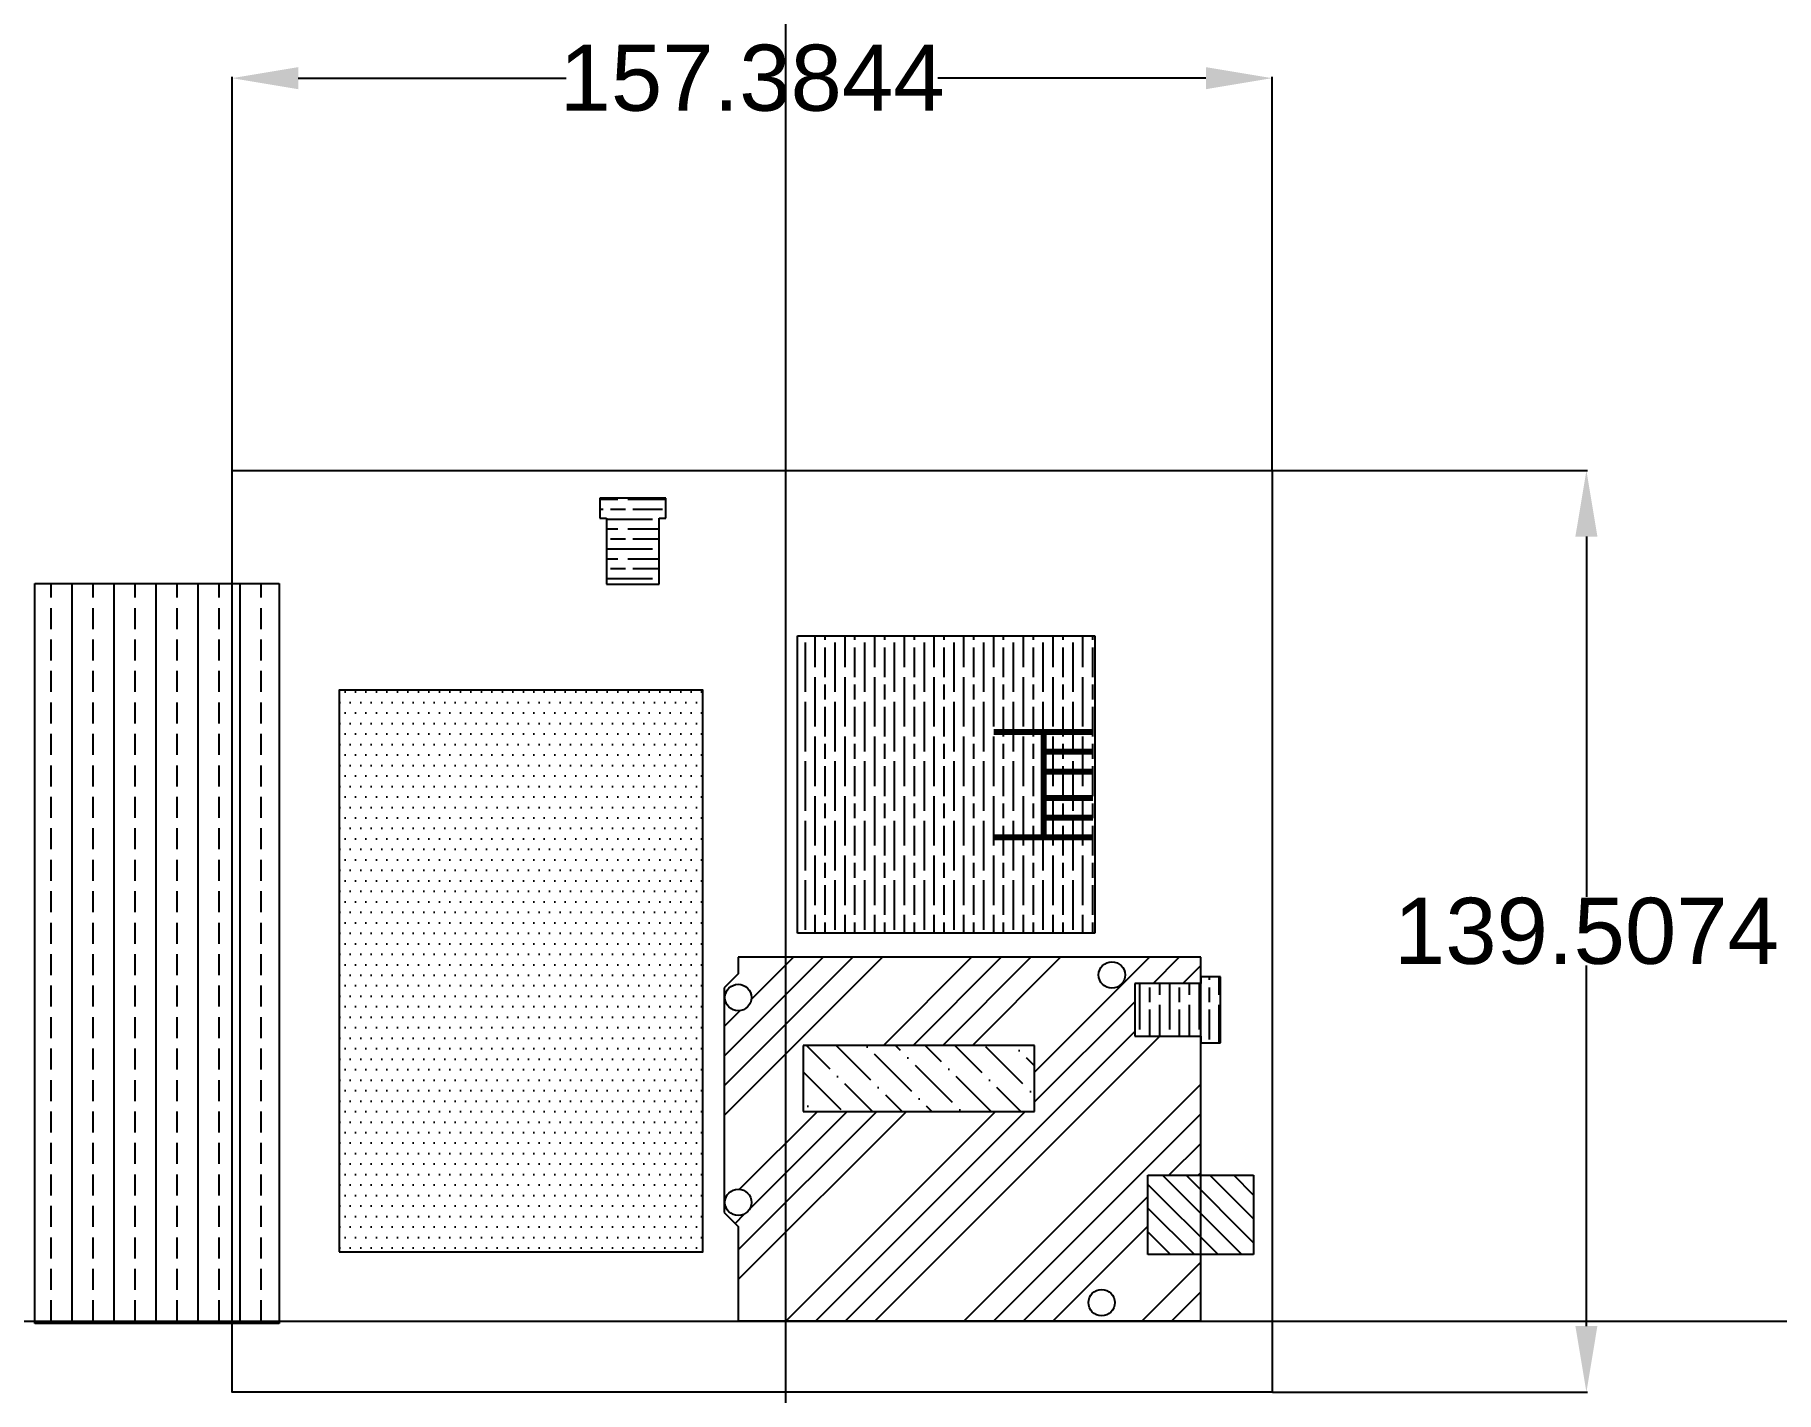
# Model space of a CAD drawing. Header units: millimetres. Extents: x -4185 to 150, y -2972 to 195.
# Drawn here: x -113.6 to 149.9, y -10.7 to 194.7 of the extents above; entities outside this region: 1.
import ezdxf

# ---------------------------------------------------------------- set-up
doc = ezdxf.new("R2010")
doc.units = ezdxf.units.MM
doc.styles.get("Standard").update_dxf_attribs({"font": 'arial.ttf'})
doc.dimstyles.get("Standard").update_dxf_attribs({"dimtxt": 10, "dimasz": 10, "dimexe": 0.18, "dimexo": 0.0625, "dimgap": 0.09, "dimtad": 0, "dimtih": 1, "dimtoh": 1, "dimdec": 4, "dimzin": 0, "dimdsep": 46, "dimtxsty": 'Standard', "dimcen": 2, "dimadec": 0, "dimazin": 0, "dimtfac": 1, "dimtdec": 4, "dimtofl": 0, "dimtmove": 0, "dimatfit": 3, "dimfxl": 1, "dimtolj": 1, "dimtzin": 0, "dimarcsym": 0})

# ---------------------------------------------------------------- blocks, each defined once
blk = doc.blocks.new('*D8')
at = {"color": 0, "lineweight": -2, "transparency": 16777216}
for p, q in [((-83.76, 128.84), (-83.76, 188.33)), ((-73.76, 188.15), (-33.2, 188.15)), ((63.62, 188.15), (23.06, 188.15)), ((73.62, 128.84), (73.62, 188.33))]:
    blk.add_line(p, q, dxfattribs=at)
at = {"color": 0, "lineweight": 90, "transparency": 16777216}
for points in [[(-73.76, 189.82), (-73.76, 186.48), (-83.76, 188.15)], [(63.62, 189.82), (63.62, 186.48), (73.62, 188.15)]]:
    blk.add_solid(points, dxfattribs=at)
at = {"layer": 'Defpoints', "color": 0, "lineweight": 90, "transparency": 16777216}
for p in [(73.62, 188.15), (-83.76, 128.78), (73.62, 128.78)]:
    blk.add_point(p, dxfattribs=at)
at = {"color": 0, "lineweight": 90, "transparency": 16777216, "insert": (-5.07, 188.15), "char_height": 10, "attachment_point": 5}
blk.add_mtext('\\A1;157.3844', dxfattribs=at)
blk = doc.blocks.new('*D9')
at = {"color": 0, "lineweight": -2, "transparency": 16777216}
for p, q in [((73.68, 128.78), (121.38, 128.78)), ((121.2, 118.78), (121.2, 64.22)), ((121.2, -0.73), (121.2, 53.83)), ((73.68, -10.73), (121.38, -10.73))]:
    blk.add_line(p, q, dxfattribs=at)
at = {"color": 0, "lineweight": 90, "transparency": 16777216}
for points in [[(119.53, 118.78), (122.86, 118.78), (121.2, 128.78)], [(119.53, -0.73), (122.86, -0.73), (121.2, -10.73)]]:
    blk.add_solid(points, dxfattribs=at)
at = {"layer": 'Defpoints', "color": 0, "lineweight": 90, "transparency": 16777216}
for p in [(73.62, 128.78), (73.62, -10.73), (121.2, -10.73)]:
    blk.add_point(p, dxfattribs=at)
at = {"color": 0, "lineweight": 90, "transparency": 16777216, "insert": (121.2, 59.03), "char_height": 10, "attachment_point": 5}
blk.add_mtext('\\A1;139.5074', dxfattribs=at)

msp = doc.modelspace()

# ---------------------------------------------------------------- hatches: boundary and pattern name
at = {"true_color": 0x000000, "transparency": 33554687}
h = msp.add_hatch(dxfattribs=at)
h.set_pattern_fill('GOST_WOOD', color=18, scale=0.75, angle=450)
h.set_pattern_definition([(180, (42.8743, 35.872), (2e-15, 4.5), [7.5, -1.5]), (180, (44.3743, 37.372), (2e-15, 4.5), [4.5, -1.125, 2.25, -1.125]), (180, (46.6243, 38.872), (2e-15, 4.5), [7.5, -1.5])])
h.paths.add_polyline_path([(-19.1102, 121.57544), (-18.1102, 121.57544), (-18.1102, 124.57544), (-28.1102, 124.57544), (-28.1102, 121.57544), (-27.1102, 121.57544), (-27.1102, 111.57544), (-19.1102, 111.57544)])
at = {"true_color": 0x22346e, "transparency": 33554687}
h = msp.add_hatch(dxfattribs=at)
h.set_pattern_fill('BRASS', color=159, angle=90)
h.paths.add_polyline_path([(-83.76216, 111.66098), (-113.61769, 111.66098), (-113.61769, 0), (-83.76216, 0)])
h.paths.add_polyline_path([(-76.61769, 111.66098), (-83.76216, 111.66098), (-83.76216, 0), (-76.61769, 0)])
at = {"true_color": 0xf7f281, "transparency": 33554687}
h = msp.add_hatch(dxfattribs=at)
h.set_pattern_fill('GOST_WOOD', color=51, scale=0.75)
h.paths.add_polyline_path([(46.78047, 103.73599), (1.78047, 103.73599), (1.78047, 58.73599), (46.78047, 58.73599), (46.78047, 71.23599), (39.28047, 71.23599), (39.28047, 87.23599), (46.78047, 87.23599)])
h.paths.add_polyline_path([(46.78047, 81.23599), (39.28047, 81.23599), (39.28047, 77.23599), (46.78047, 77.23599)], flags=17)
h.paths.add_polyline_path([(46.78047, 84.23599), (39.28047, 84.23599), (39.28047, 81.23599), (46.78047, 81.23599)], flags=17)
h.paths.add_polyline_path([(46.78047, 87.23599), (39.28047, 87.23599), (39.28047, 84.23599), (46.78047, 84.23599)], flags=17)
h.paths.add_polyline_path([(46.78047, 77.23599), (39.28047, 77.23599), (39.28047, 74.23599), (46.78047, 74.23599)], flags=17)
h.paths.add_polyline_path([(46.78047, 74.23599), (39.28047, 74.23599), (39.28047, 71.23599), (46.78047, 71.23599)], flags=17)
at = {"true_color": 0xffffff, "transparency": 33554687}
h = msp.add_hatch(dxfattribs=at)
h.set_pattern_fill('DOTS')
h.paths.add_polyline_path([(-12.54141, 95.50465), (-67.54141, 95.50465), (-67.54141, 10.50465), (-12.54141, 10.50465)])
h = msp.add_hatch(dxfattribs=at)
h.set_pattern_fill('ANSI34')
h.paths.add_polyline_path([(54.8326, 22.09328), (62.8326, 22.09328), (62.8326, 43.14802), (52.8326, 43.14802), (52.8326, 51.14802), (62.8326, 51.14802), (62.8326, 55.09328), (0, 55.09328), (0, 0.09328), (62.8326, 0.09328), (62.8326, 10.09328), (54.8326, 10.09328)])
h.paths.add_polyline_path([(2.68411, 31.75593), (2.68411, 41.75593), (37.68411, 41.75593), (37.68411, 31.75593)], flags=16)
h.paths.add_polyline_path([(49.8326, 2.81964, -1), (45.8326, 2.81964, -1)], flags=16)
h.paths.add_polyline_path([(47.3816, 52.41898, -1), (51.3816, 52.41898, -1)], flags=16)
h.paths.add_polyline_path([(0, 55.09328), (-7.1674, 55.09328), (-7.1674, 52.59328), (-9.28872, 50.47196), (-9.1674, 49.00168, -1), (-5.1674, 49.00168, -1), (-9.1674, 49.00168), (-9.16738, 18.00922, -0.998136984), (-5.1674, 18.00176, -1), (-9.1674, 18.00176), (-9.28872, 16.47196), (-7.1674, 14.35064), (-7.1674, 0.09328), (0, 0.09328)])
at = {"true_color": 0x000000, "transparency": 33554687}
h = msp.add_hatch(dxfattribs=at)
h.set_pattern_fill('GOST_WOOD', color=18, scale=0.75)
h.set_pattern_definition([(90, (-22.871, -18.8365), (4.5, -3e-16), [7.5, -1.5]), (90, (-21.371, -20.3365), (4.5, -3e-16), [4.5, -1.125, 2.25, -1.125]), (90, (-19.871, -22.5865), (4.5, -3e-16), [7.5, -1.5])])
h.paths.add_polyline_path([(62.8326, 43.14802), (62.8326, 42.14802), (65.8326, 42.14802), (65.8326, 52.14802), (62.8326, 52.14802), (62.8326, 51.14802), (52.8326, 51.14802), (52.8326, 43.14802)])
h = msp.add_hatch(dxfattribs=at)
h.set_pattern_fill('ANSI36', color=18, angle=90)
h.paths.add_polyline_path([(37.68411, 41.75593), (2.68411, 41.75593), (2.68411, 31.75593), (37.68411, 31.75593)])
at = {"true_color": 0x636466, "transparency": 33554687}
h = msp.add_hatch(dxfattribs=at)
h.set_pattern_fill('ANSI31', color=251, scale=0.8, angle=90)
h.set_pattern_definition([(135, (-7.1674, 0.0933), (-1.79605, -1.79605), [])])
h.paths.add_polyline_path([(62.8326, 22.09328), (54.8326, 22.09328), (54.8326, 10.09328), (62.8326, 10.09328)])
h.paths.add_polyline_path([(70.8326, 22.09328), (62.8326, 22.09328), (62.8326, 10.09328), (70.8326, 10.09328)])

# ---------------------------------------------------------------- linework, layer by layer
for p, q in [((-18.1102, 124.57544), (-28.1102, 124.57544)), ((-28.1102, 124.57544), (-28.1102, 121.57544)), ((-18.1102, 121.57544), (-18.1102, 124.57544)), ((-28.1102, 121.57544), (-27.1102, 121.57544)), ((-27.1102, 121.57544), (-27.1102, 111.57544)), ((-19.1102, 111.57544), (-19.1102, 121.57544)), ((-19.1102, 121.57544), (-18.1102, 121.57544)), ((-113.61769, -0.33902), (-113.61769, 111.66098)), ((-113.61769, 111.66098), (-76.61769, 111.66098)), ((-76.61769, 111.66098), (-76.61769, -0.33902)), ((-27.1102, 111.57544), (-19.1102, 111.57544)), ((1.78047, 103.73599), (46.78047, 103.73599)), ((1.78047, 58.73599), (1.78047, 103.73599)), ((46.78047, 103.73599), (46.78047, 58.73599)), ((46.78047, 58.73599), (1.78047, 58.73599)), ((62.8326, 55.09328), (-7.1674, 55.09328)), ((-7.1674, 55.09328), (-7.1674, 52.59328)), ((62.8326, 0.09328), (62.8326, 55.09328)), ((-7.1674, 52.59328), (-9.28872, 50.47196)), ((-9.28872, 50.47196), (-9.28872, 16.47196)), ((62.8326, 51.14802), (52.8326, 51.14802)), ((52.8326, 51.14802), (52.8326, 43.14802)), ((65.8326, 52.14802), (62.8326, 52.14802)), ((62.8326, 52.14802), (62.8326, 51.14802)), ((65.8326, 42.14802), (65.8326, 52.14802)), ((52.8326, 43.14802), (62.8326, 43.14802)), ((62.8326, 43.14802), (62.8326, 42.14802)), ((37.68411, 41.75593), (2.68411, 41.75593)), ((2.68411, 41.75593), (2.68411, 31.75593)), ((37.68411, 31.75593), (37.68411, 41.75593)), ((62.8326, 42.14802), (65.8326, 42.14802)), ((2.68411, 31.75593), (37.68411, 31.75593)), ((54.8326, 22.09328), (70.8326, 22.09328)), ((54.8326, 10.09328), (54.8326, 22.09328)), ((70.8326, 22.09328), (70.8326, 10.09328)), ((-9.28872, 16.47196), (-7.1674, 14.35064)), ((-7.1674, 14.35064), (-7.1674, 0.09328)), ((70.8326, 10.09328), (54.8326, 10.09328)), ((-7.1674, 0.09328), (62.8326, 0.09328)), ((-76.61769, -0.33902), (-113.61769, -0.33902)), ((-4185.02986, -2971.8437), (-4178.02986, -2971.8437))]:
    msp.add_line(p, q)
at = {"color": 18, "linetype": 'Continuous', "lineweight": 80, "true_color": 0x000000}
for p, q in [((31.51697, 89.23598), (46.51697, 89.23598)), ((31.51709, 89.23599), (46.51709, 89.23599)), ((31.51709, 89.23599), (46.51709, 89.23599)), ((31.51709, 89.23599), (46.51709, 89.23599)), ((31.51709, 89.23599), (46.51709, 89.23599)), ((31.51709, 89.23599), (46.51709, 89.23599)), ((31.51709, 89.23599), (46.51709, 89.23599)), ((31.51709, 89.23599), (46.51709, 89.23599)), ((31.51709, 89.23599), (46.51709, 89.23599)), ((31.51721, 89.23599), (46.51721, 89.23599)), ((31.51733, 89.23599), (46.51733, 89.23599)), ((39.01697, 89.23598), (39.01697, 73.23598)), ((39.01709, 89.23599), (39.01709, 73.23599)), ((39.01709, 89.23599), (39.01709, 73.23599)), ((39.01709, 89.23599), (39.01709, 73.23599)), ((39.01709, 89.23599), (39.01709, 73.23599)), ((39.01709, 89.23599), (39.01709, 73.23599)), ((39.01709, 89.23599), (39.01709, 73.23599)), ((39.01709, 89.23599), (39.01709, 73.23599)), ((39.01709, 89.23599), (39.01709, 73.23599)), ((39.01721, 89.23599), (39.01721, 73.23599)), ((39.01733, 89.23599), (39.01733, 73.23599)), ((39.01697, 86.23598), (46.51697, 86.23598)), ((39.01709, 86.23599), (46.51709, 86.23599)), ((39.01709, 86.23599), (46.51709, 86.23599)), ((39.01709, 86.23599), (46.51709, 86.23599)), ((39.01709, 86.23599), (46.51709, 86.23599)), ((39.01709, 86.23599), (46.51709, 86.23599)), ((39.01709, 86.23599), (46.51709, 86.23599)), ((39.01709, 86.23599), (46.51709, 86.23599)), ((39.01709, 86.23599), (46.51709, 86.23599)), ((39.01721, 86.23599), (46.51721, 86.23599)), ((39.01733, 86.23599), (46.51733, 86.23599)), ((39.01697, 83.23598), (46.51697, 83.23598)), ((39.01709, 83.23599), (46.51709, 83.23599)), ((39.01709, 83.23599), (46.51709, 83.23599)), ((39.01709, 83.23599), (46.51709, 83.23599)), ((39.01709, 83.23599), (46.51709, 83.23599)), ((39.01709, 83.23599), (46.51709, 83.23599)), ((39.01709, 83.23599), (46.51709, 83.23599)), ((39.01709, 83.23599), (46.51709, 83.23599)), ((39.01709, 83.23599), (46.51709, 83.23599)), ((39.01721, 83.23599), (46.51721, 83.23599)), ((39.01733, 83.23599), (46.51733, 83.23599)), ((39.01697, 79.23598), (46.51697, 79.23598)), ((39.01709, 79.23599), (46.51709, 79.23599)), ((39.01709, 79.23599), (46.51709, 79.23599)), ((39.01709, 79.23599), (46.51709, 79.23599)), ((39.01709, 79.23599), (46.51709, 79.23599)), ((39.01709, 79.23599), (46.51709, 79.23599)), ((39.01709, 79.23599), (46.51709, 79.23599)), ((39.01709, 79.23599), (46.51709, 79.23599)), ((39.01709, 79.23599), (46.51709, 79.23599)), ((39.01721, 79.23599), (46.51721, 79.23599)), ((39.01733, 79.23599), (46.51733, 79.23599)), ((39.01697, 76.23598), (46.51697, 76.23598)), ((39.01709, 76.23599), (46.51709, 76.23599)), ((39.01709, 76.23599), (46.51709, 76.23599)), ((39.01709, 76.23599), (46.51709, 76.23599)), ((39.01709, 76.23599), (46.51709, 76.23599)), ((39.01709, 76.23599), (46.51709, 76.23599)), ((39.01709, 76.23599), (46.51709, 76.23599)), ((39.01709, 76.23599), (46.51709, 76.23599)), ((39.01709, 76.23599), (46.51709, 76.23599)), ((39.01721, 76.23599), (46.51721, 76.23599)), ((39.01733, 76.23599), (46.51733, 76.23599)), ((46.51697, 73.23598), (31.51697, 73.23598)), ((46.51709, 73.23599), (31.51709, 73.23599)), ((46.51709, 73.23599), (31.51709, 73.23599)), ((46.51709, 73.23599), (31.51709, 73.23599)), ((46.51709, 73.23599), (31.51709, 73.23599)), ((46.51709, 73.23599), (31.51709, 73.23599)), ((46.51709, 73.23599), (31.51709, 73.23599)), ((46.51709, 73.23599), (31.51709, 73.23599)), ((46.51709, 73.23599), (31.51709, 73.23599)), ((46.51721, 73.23599), (31.51721, 73.23599)), ((46.51733, 73.23599), (31.51733, 73.23599))]:
    msp.add_line(p, q, dxfattribs=at)
at = {"color": 30, "true_color": 0xf26722}
msp.add_xline((0, 0), (0, -1), dxfattribs=at)
at = {"color": 85, "true_color": 0x58ba48}
msp.add_xline((0, 0), (1, 0), dxfattribs=at)
for points in [[(-83.76216, 128.7795), (73.62224, 128.7795), (73.62224, -10.72789), (-83.76216, -10.72789)], [(-67.54141, 10.50465), (-12.54141, 10.50465), (-12.54141, 95.50465), (-67.54141, 95.50465)]]:
    msp.add_lwpolyline(points, close=True)
for centre in [(49.3816, 52.41898), (-7.1674, 49.00168), (-7.1674, 18.00176), (47.8326, 2.81964)]:
    msp.add_circle(centre, 2)

# ---------------------------------------------------------------- dimensions: what is measured, and where the dimension line sits
at = {"lineweight": 90}
dim = msp.add_linear_dim(base=(73.62224, 188.14835), p1=(-83.76216, 128.7795), p2=(73.62224, 128.7795), dimstyle='Standard', dxfattribs=at)
dim.commit()
dim.dimension.update_dxf_attribs({"geometry": '*D8', "text_midpoint": (-5.06996, 188.14835)})
dim = msp.add_linear_dim(base=(121.19629, -10.72789), p1=(73.62224, 128.7795), p2=(73.62224, -10.72789), angle=90, dimstyle='Standard', dxfattribs=at)
dim.commit()
dim.dimension.update_dxf_attribs({"geometry": '*D9', "text_midpoint": (121.19629, 59.0258)})

doc.saveas('drawing.dxf')
